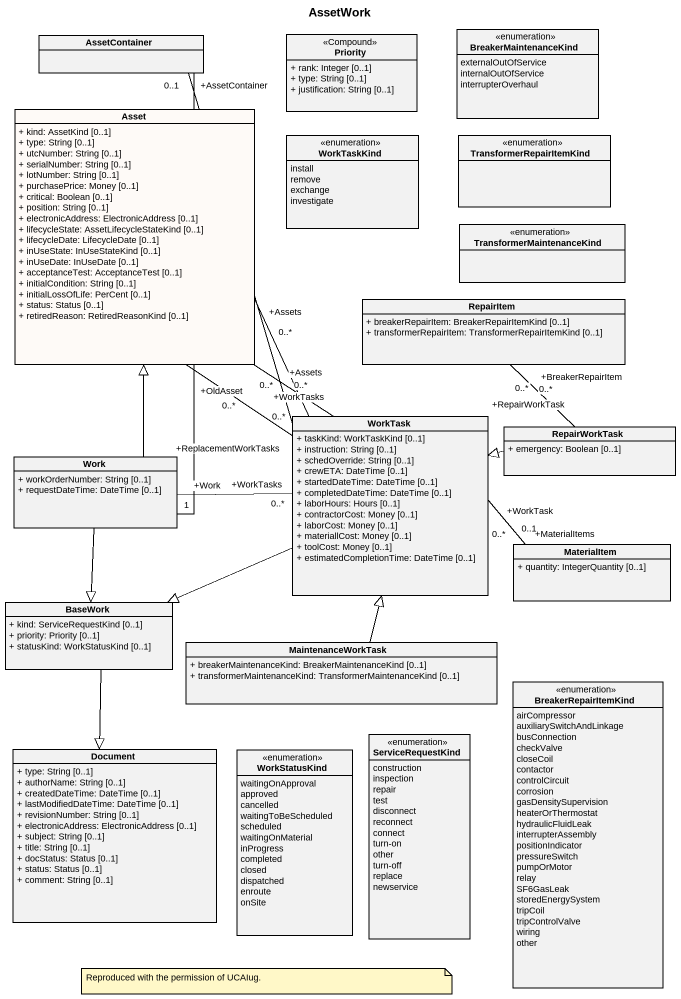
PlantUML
@startuml
title AssetWork
hide circle
hide empty members
skinparam classAttributeIconSize 0
class AssetContainer
class Priority <<Compound>> {
  + rank: Integer [0..1]
  + type: String [0..1]
  + justification: String [0..1]
}
enum BreakerMaintenanceKind {
  externalOutOfService
  internalOutOfService
  interrupterOverhaul
}
class Asset #FEFAF7 {
  + kind: AssetKind [0..1]
  + type: String [0..1]
  + utcNumber: String [0..1]
  + serialNumber: String [0..1]
  + lotNumber: String [0..1]
  + purchasePrice: Money [0..1]
  + critical: Boolean [0..1]
  + position: String [0..1]
  + electronicAddress: ElectronicAddress [0..1]
  + lifecycleState: AssetLifecycleStateKind [0..1]
  + lifecycleDate: LifecycleDate [0..1]
  + inUseState: InUseStateKind [0..1]
  + inUseDate: InUseDate [0..1]
  + acceptanceTest: AcceptanceTest [0..1]
  + initialCondition: String [0..1]
  + initialLossOfLife: PerCent [0..1]
  + status: Status [0..1]
  + retiredReason: RetiredReasonKind [0..1]
}
enum WorkTaskKind {
  install
  remove
  exchange
  investigate
}
enum TransformerRepairItemKind
enum TransformerMaintenanceKind
class RepairItem {
  + breakerRepairItem: BreakerRepairItemKind [0..1]
  + transformerRepairItem: TransformerRepairItemKind [0..1]
}
class WorkTask {
  + taskKind: WorkTaskKind [0..1]
  + instruction: String [0..1]
  + schedOverride: String [0..1]
  + crewETA: DateTime [0..1]
  + startedDateTime: DateTime [0..1]
  + completedDateTime: DateTime [0..1]
  + laborHours: Hours [0..1]
  + contractorCost: Money [0..1]
  + laborCost: Money [0..1]
  + materiallCost: Money [0..1]
  + toolCost: Money [0..1]
  + estimatedCompletionTime: DateTime [0..1]
}
class RepairWorkTask {
  + emergency: Boolean [0..1]
}
class Work {
  + workOrderNumber: String [0..1]
  + requestDateTime: DateTime [0..1]
}
class MaterialItem {
  + quantity: IntegerQuantity [0..1]
}
class BaseWork {
  + kind: ServiceRequestKind [0..1]
  + priority: Priority [0..1]
  + statusKind: WorkStatusKind [0..1]
}
class MaintenanceWorkTask {
  + breakerMaintenanceKind: BreakerMaintenanceKind [0..1]
  + transformerMaintenanceKind: TransformerMaintenanceKind [0..1]
}
enum BreakerRepairItemKind {
  airCompressor
  auxiliarySwitchAndLinkage
  busConnection
  checkValve
  closeCoil
  contactor
  controlCircuit
  corrosion
  gasDensitySupervision
  heaterOrThermostat
  hydraulicFluidLeak
  interrupterAssembly
  positionIndicator
  pressureSwitch
  pumpOrMotor
  relay
  SF6GasLeak
  storedEnergySystem
  tripCoil
  tripControlValve
  wiring
  other
}
enum ServiceRequestKind {
  construction
  inspection
  repair
  test
  disconnect
  reconnect
  connect
  turn-on
  other
  turn-off
  replace
  newservice
}
class Document {
  + type: String [0..1]
  + authorName: String [0..1]
  + createdDateTime: DateTime [0..1]
  + lastModifiedDateTime: DateTime [0..1]
  + revisionNumber: String [0..1]
  + electronicAddress: ElectronicAddress [0..1]
  + subject: String [0..1]
  + title: String [0..1]
  + docStatus: Status [0..1]
  + status: Status [0..1]
  + comment: String [0..1]
}
enum WorkStatusKind {
  waitingOnApproval
  approved
  cancelled
  waitingToBeScheduled
  scheduled
  waitingOnMaterial
  inProgress
  completed
  closed
  dispatched
  enroute
  onSite
}
AssetContainer --|> Asset
Asset "+Assets\n0..*" -up- "+AssetContainer\n0..1" AssetContainer
RepairItem "+BreakerRepairItem\n0..*" -- "+RepairWorkTask\n0..*" RepairWorkTask
WorkTask "+ReplacementWorkTasks\n0..*" -up- "+OldAsset\n0..*" Asset
WorkTask "+WorkTasks\n0..*" -up- "+Assets\n0..*" Asset
WorkTask "+WorkTask\n0..1" -right- "+MaterialItems\n0..*" MaterialItem
WorkTask -left-|> BaseWork
RepairWorkTask -left-|> WorkTask
Work "+Work\n1" -right- "+WorkTasks\n0..*" WorkTask
Work --|> BaseWork
BaseWork --|> Document
MaintenanceWorkTask -up-|> WorkTask
note as N1
  Reproduced with the permission of UCAIug.
end note
@enduml
